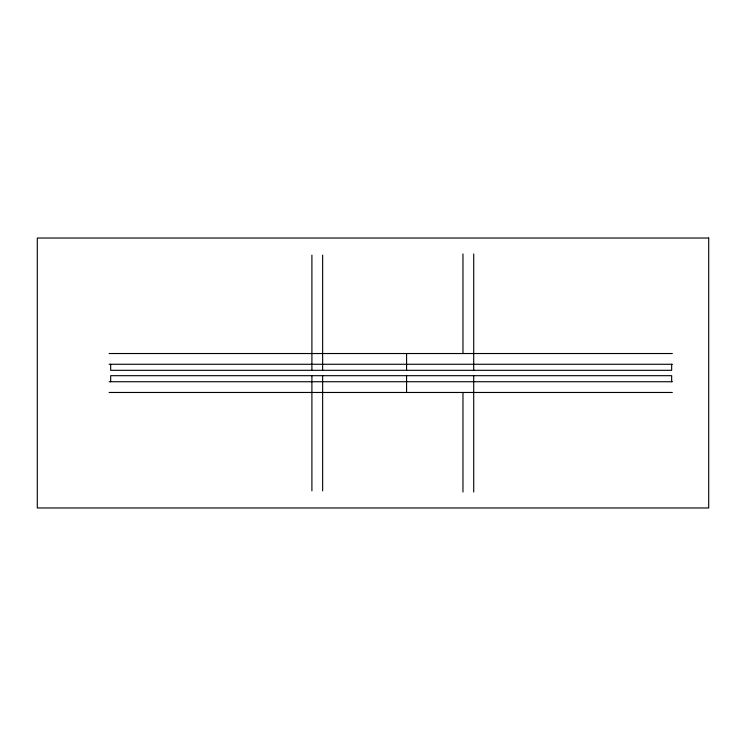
<?xml version="1.0" encoding="UTF-8"?>
<svg xmlns="http://www.w3.org/2000/svg" width="746" height="746" viewBox="0 0 746 746"><rect width="100%" height="100%" fill="white"/><g stroke="black" fill="none" stroke-linecap="round" stroke-linejoin="round"><path stroke-width="1.12" d="M109.103 353.529L672.351 353.529M109.103 364.272L672.351 364.272M109.103 381.728L672.351 381.728M109.103 392.471L672.351 392.471M671.661 364.272L671.661 370.314L110.669 370.314L110.669 364.272M671.661 381.728L671.661 375.686L110.669 375.686L110.669 381.728M473.71 253.976L473.71 370.314M473.71 375.686L473.71 492.024M462.968 253.976L462.968 353.529M462.968 392.471L462.968 492.024M406.57 353.529L406.57 370.314M406.57 375.686L406.57 392.471M322.645 255.132L322.645 370.314M322.645 375.686L322.645 490.868M311.903 255.132L311.903 370.314M311.903 375.686L311.903 490.868M708.7 238.03L37.3 238.03L37.3 507.97L708.7 507.97L708.7 238.03"/></g></svg>
